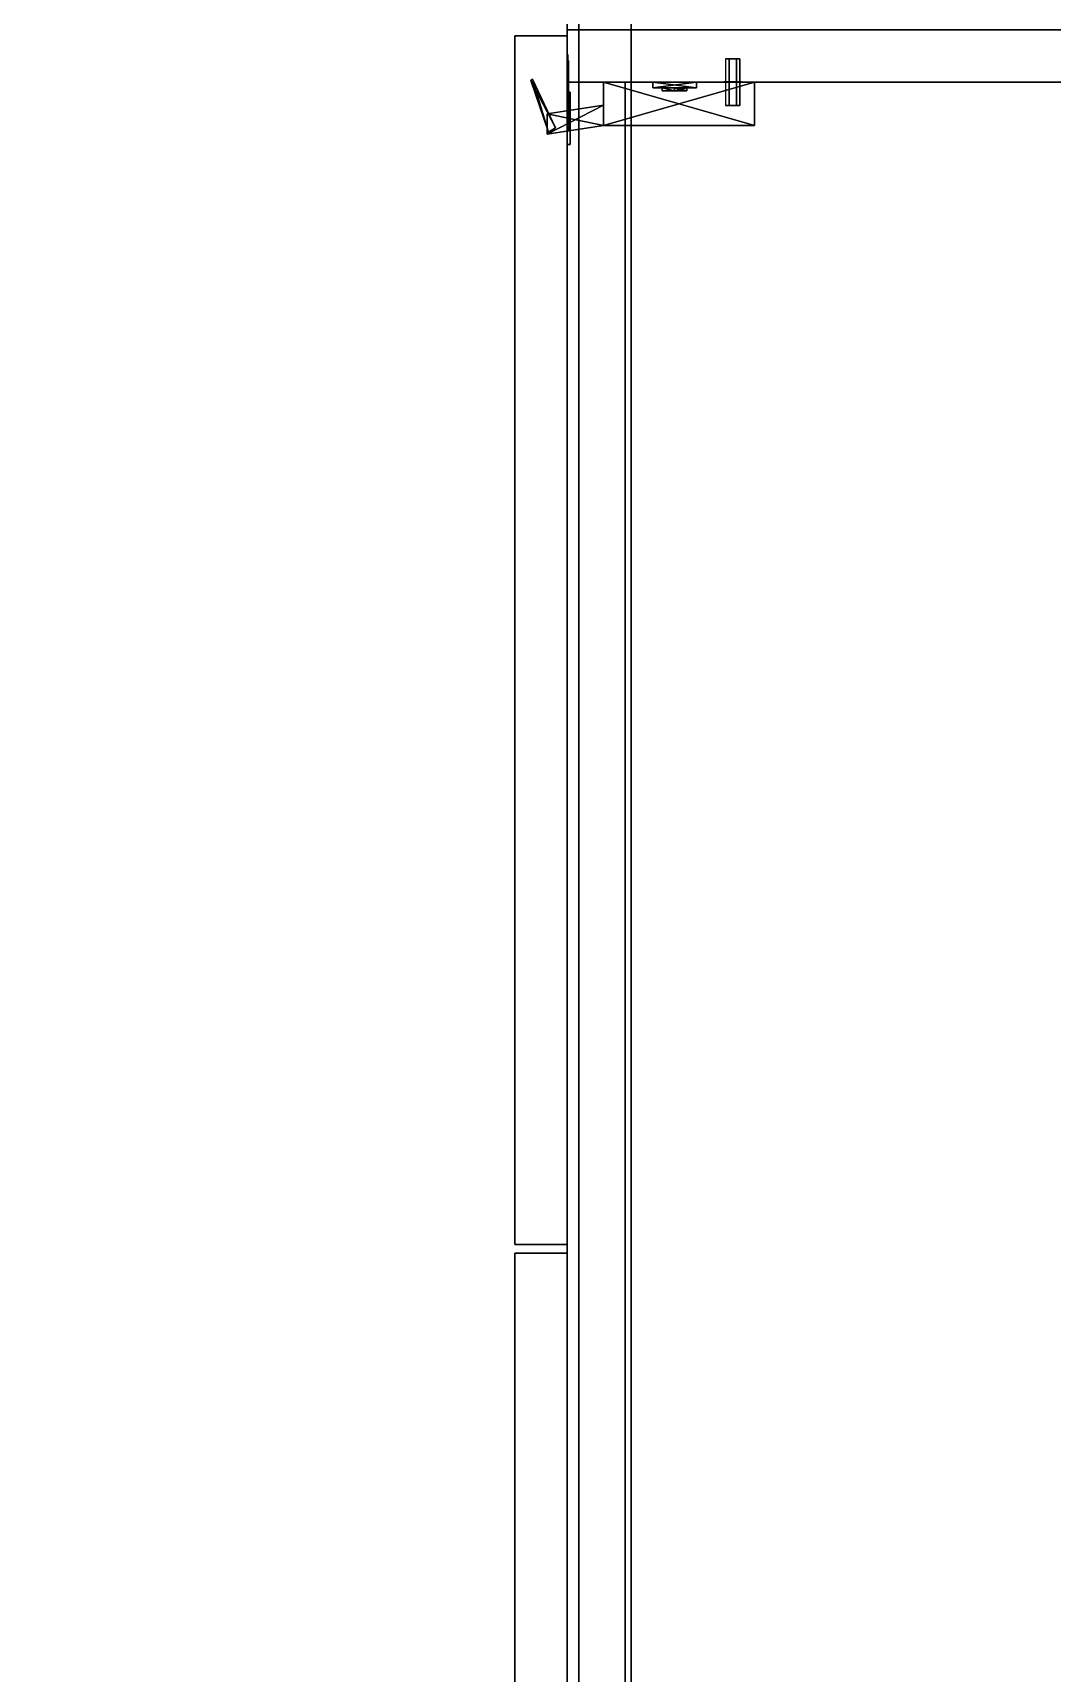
# Model space of a CAD drawing. Extents: x 0 to 2808, y -3840 to 0.
# Drawn here: x 2106 to 2457, y -1598 to -1033 of the extents above; entities that cross this region are included whole.
import ezdxf

# ---------------------------------------------------------------- set-up
doc = ezdxf.new("R2010")
doc.units = 0
for name, color, linetype in [('LAYER0', 7, 'CONTINUOUS'), ('LAYER1', 7, 'CONTINUOUS'), ('LAYER195', 9, 'CONTINUOUS'), ('LAYER242', 7, 'CONTINUOUS'), ('LAYER268', 7, 'CONTINUOUS'), ('LAYER269', 7, 'CONTINUOUS'), ('LAYER272', 7, 'CONTINUOUS'), ('LAYER273', 254, 'CONTINUOUS'), ('LAYER281', 9, 'CONTINUOUS'), ('LAYER282', 28, 'CONTINUOUS'), ('LAYER283', 253, 'CONTINUOUS'), ('LAYER284', 28, 'CONTINUOUS'), ('LAYER285', 253, 'CONTINUOUS'), ('LAYER286', 9, 'CONTINUOUS'), ('LAYER33', 9, 'CONTINUOUS'), ('LAYER530', 7, 'CONTINUOUS')]:
    doc.layers.add(name, color=color, linetype=linetype)

msp = doc.modelspace()

# ---------------------------------------------------------------- linework, layer by layer
at = {"layer": 'LAYER0', "invisible_edges": 1}
for points in [[(2790, 0), (0, -3840), (0, 0), (2790, 0)], [(2790, -3840, 5), (0, 0, 5), (0, -3840, 5), (2790, -3840, 5)], [(0, 0, 5), (2790, -3840, 5), (2790, 0, 5), (0, 0, 5)], [(0, -3840), (2790, 0), (2790, -3840), (0, -3840)]]:
    msp.add_3dface(points, dxfattribs=at)
at = {"layer": 'LAYER195', "invisible_edges": 1}
for points in [[(2640, -2712, 1955), (2290, -150.0002, 1955), (2640, -150.0002, 1955), (2640, -2712, 1955)], [(2290, -150.0002, 1955), (2640, -2712, 1955), (2290, -2712, 1955), (2290, -150.0002, 1955)], [(2290, -2712, 1973), (2290, -150.0002, 1955), (2290, -2712, 1955), (2290, -2712, 1973)], [(2290, -150.0002, 1955), (2290, -2712, 1973), (2290, -150.0002, 1973), (2290, -150.0002, 1955)], [(2290, -2712, 1973), (2640, -150.0002, 1973), (2290, -150.0002, 1973), (2290, -2712, 1973)], [(2640, -150.0002, 1973), (2290, -2712, 1973), (2640, -2712, 1973), (2640, -150.0002, 1973)]]:
    msp.add_3dface(points, dxfattribs=at)
at = {"layer": 'LAYER242', "invisible_edges": 1}
for points in [[(2640, -1032, 1973), (2290, -1050, 1973), (2290, -1032, 1973), (2640, -1032, 1973)], [(2290, -1050, 1973), (2640, -1032, 1973), (2640, -1050, 1973), (2290, -1050, 1973)], [(2290, -1032, 2595), (2290, -1050, 1973), (2290, -1050, 2595), (2290, -1032, 2595)], [(2290, -1050, 1973), (2290, -1032, 2595), (2290, -1032, 1973), (2290, -1050, 1973)], [(2640, -1050, 2595), (2290, -1032, 2595), (2290, -1050, 2595), (2640, -1050, 2595)], [(2290, -1032, 2595), (2640, -1050, 2595), (2640, -1032, 2595), (2290, -1032, 2595)], [(2640, -1050, 2595), (2290, -1050, 1973), (2640, -1050, 1973), (2640, -1050, 2595)], [(2290, -1050, 1973), (2640, -1050, 2595), (2290, -1050, 2595), (2290, -1050, 1973)]]:
    msp.add_3dface(points, dxfattribs=at)
at = {"layer": 'LAYER268', "invisible_edges": 1}
for points in [[(2640, -1854, 1974), (2290, -1050, 1974), (2640, -1050, 1974), (2640, -1854, 1974)], [(2290, -1050, 1974), (2640, -1854, 1974), (2290, -1854, 1974), (2290, -1050, 1974)], [(2640, -1050, 1992), (2290, -1050, 1974), (2290, -1050, 1992), (2640, -1050, 1992)], [(2290, -1050, 1974), (2640, -1050, 1992), (2640, -1050, 1974), (2290, -1050, 1974)], [(2290, -1854, 1992), (2290, -1050, 1974), (2290, -1854, 1974), (2290, -1854, 1992)], [(2290, -1050, 1974), (2290, -1854, 1992), (2290, -1050, 1992), (2290, -1050, 1974)], [(2290, -1854, 1992), (2640, -1050, 1992), (2290, -1050, 1992), (2290, -1854, 1992)], [(2640, -1050, 1992), (2290, -1854, 1992), (2640, -1854, 1992), (2640, -1050, 1992)]]:
    msp.add_3dface(points, dxfattribs=at)
at = {"layer": 'LAYER269', "invisible_edges": 1}
for points in [[(2640, -1050, 2594), (2290, -1854, 2594), (2640, -1854, 2594), (2640, -1050, 2594)], [(2290, -1854, 2594), (2640, -1050, 2594), (2290, -1050, 2594), (2290, -1854, 2594)], [(2640, -1050, 2594), (2290, -1050, 2576), (2290, -1050, 2594), (2640, -1050, 2594)], [(2290, -1050, 2576), (2640, -1050, 2594), (2640, -1050, 2576), (2290, -1050, 2576)], [(2290, -1050, 2576), (2290, -1854, 2594), (2290, -1050, 2594), (2290, -1050, 2576)], [(2290, -1854, 2594), (2290, -1050, 2576), (2290, -1854, 2576), (2290, -1854, 2594)], [(2290, -1050, 2576), (2640, -1854, 2576), (2290, -1854, 2576), (2290, -1050, 2576)], [(2640, -1854, 2576), (2290, -1050, 2576), (2640, -1050, 2576), (2640, -1854, 2576)]]:
    msp.add_3dface(points, dxfattribs=at)
at = {"layer": 'LAYER272', "invisible_edges": 1}
for points in [[(2615.4, -1854, 2275), (2310, -1050, 2275), (2615.4, -1050, 2275), (2615.4, -1854, 2275)], [(2310, -1050, 2275), (2615.4, -1854, 2275), (2310, -1854, 2275), (2310, -1050, 2275)], [(2615.4, -1050, 2293), (2310, -1050, 2275), (2310, -1050, 2293), (2615.4, -1050, 2293)], [(2310, -1050, 2275), (2615.4, -1050, 2293), (2615.4, -1050, 2275), (2310, -1050, 2275)], [(2310, -1854, 2293), (2310, -1050, 2275), (2310, -1854, 2275), (2310, -1854, 2293)], [(2310, -1050, 2275), (2310, -1854, 2293), (2310, -1050, 2293), (2310, -1050, 2275)], [(2310, -1854, 2293), (2615.4, -1050, 2293), (2310, -1050, 2293), (2310, -1854, 2293)], [(2615.4, -1050, 2293), (2310, -1854, 2293), (2615.4, -1854, 2293), (2615.4, -1050, 2293)]]:
    msp.add_3dface(points, dxfattribs=at)
at = {"layer": 'LAYER273'}
for points in [[(2344.5, -1042, 2272.5), (2349.5, -1042, 2272.5), (2348.25, -1042, 2274.665), (2345.75, -1042, 2274.665)], [(2344.5, -1042, 2272.5), (2345.75, -1042, 2270.335), (2348.25, -1042, 2270.335), (2349.5, -1042, 2272.5)], [(2350, -1049.95, 2272.5), (2344, -1049.95, 2272.5), (2345.5, -1049.95, 2275.098), (2348.5, -1049.95, 2275.098)], [(2350, -1049.95, 2272.5), (2344, -1049.95, 2272.5), (2345.5, -1049.95, 2269.902), (2348.5, -1049.95, 2269.902)], [(2350, -1050.05, 2272.5), (2344, -1050.05, 2272.5), (2345.5, -1050.05, 2275.098), (2348.5, -1050.05, 2275.098)], [(2350, -1050.05, 2272.5), (2344, -1050.05, 2272.5), (2345.5, -1050.05, 2269.902), (2348.5, -1050.05, 2269.902)], [(2344.5, -1058, 2272.5), (2349.5, -1058, 2272.5), (2348.25, -1058, 2274.665), (2345.75, -1058, 2274.665)], [(2344.5, -1058, 2272.5), (2345.75, -1058, 2270.335), (2348.25, -1058, 2270.335), (2349.5, -1058, 2272.5)]]:
    msp.add_3dface(points, dxfattribs=at)
at = {"layer": 'LAYER281', "invisible_edges": 1}
for points in [[(2272, -1453.5, 1943), (2290, -1870, 1943), (2272, -1870, 1943), (2272, -1453.5, 1943)], [(2290, -1870, 1943), (2272, -1453.5, 1943), (2290, -1453.5, 1943), (2290, -1870, 1943)], [(2290, -1453.5, 2592), (2272, -1870, 2592), (2290, -1870, 2592), (2290, -1453.5, 2592)], [(2272, -1870, 2592), (2290, -1453.5, 2592), (2272, -1453.5, 2592), (2272, -1870, 2592)], [(2272, -1453.5, 1943), (2290, -1453.5, 2592), (2290, -1453.5, 1943), (2272, -1453.5, 1943)], [(2290, -1453.5, 2592), (2272, -1453.5, 1943), (2272, -1453.5, 2592), (2290, -1453.5, 2592)], [(2272, -1870, 2592), (2272, -1453.5, 1943), (2272, -1870, 1943), (2272, -1870, 2592)], [(2272, -1453.5, 1943), (2272, -1870, 2592), (2272, -1453.5, 2592), (2272, -1453.5, 1943)], [(2290, -1453.5, 2592), (2290, -1870, 1943), (2290, -1453.5, 1943), (2290, -1453.5, 2592)], [(2290, -1870, 1943), (2290, -1453.5, 2592), (2290, -1870, 2592), (2290, -1870, 1943)]]:
    msp.add_3dface(points, dxfattribs=at)
at = {"layer": 'LAYER282'}
for points, invisible_edges in [([(2290.25, -1041.49, 2071.025), (2290.25, -1040.5, 2076), (2290.25, -1042.5, 2076), (2290.25, -1042.5, 2070.5)], 10), ([(2290.25, -1040.5, 2076), (2290.25, -1041.49, 2080.975), (2290.25, -1042.5, 2081.5), (2290.25, -1042.5, 2076)], 10), ([(2290.25, -1044.308, 2066.808), (2290.25, -1041.49, 2071.025), (2290.25, -1042.5, 2070.5), (2290.25, -1046, 2070.5)], 10), ([(2290.25, -1041.49, 2080.975), (2290.25, -1044.308, 2085.192), (2290.25, -1046, 2081.5), (2290.25, -1042.5, 2081.5)], 10), ([(2290.25, -1048.525, 2063.99), (2290.25, -1044.308, 2066.808), (2290.25, -1046, 2070.5), (2290.25, -1049.5, 2070.5)], 10), ([(2290.25, -1044.308, 2085.192), (2290.25, -1048.525, 2088.01), (2290.25, -1049.5, 2081.5), (2290.25, -1046, 2081.5)], 10), ([(2290.5, -1042.5, 2081.5), (2290.5, -1042.5, 2070.5), (2290.5, -1049.5, 2070.5), (2290.5, -1049.291, 2081.317)], 4), ([(2290.25, -1053.5, 2063), (2290.25, -1048.525, 2063.99), (2290.25, -1049.5, 2070.5), (2290.25, -1053.5, 2067)], 2), ([(2290.25, -1048.525, 2088.01), (2290.25, -1053.5, 2089), (2290.25, -1053.5, 2085), (2290.25, -1049.5, 2081.5)], 8), ([(2290.5, -1049.291, 2081.317), (2290.5, -1049.5, 2070.5), (2290.5, -1053.5, 2067), (2290.5, -1053.5, 2085)], 5), ([(2290.5, -1053.5, 2085), (2290.5, -1053.5, 2067), (2290.5, -1066.5, 2067), (2290.5, -1066.5, 2085)], 1), ([(2291, -1071.5, 2055), (2291, -1066.5, 2067), (2291, -1053.5, 2067), (2291, -1053.5, 2055)], 1), ([(2291, -1071.5, 2097), (2291, -1066.5, 2085), (2291, -1053.5, 2085), (2291, -1053.5, 2097)], 1), ([(2291, -1071.5, 2097), (2291, -1071.5, 2055), (2291, -1066.5, 2067), (2291, -1066.5, 2085)], 10)]:
    msp.add_3dface(points, dxfattribs=dict(at, invisible_edges=invisible_edges))
for points in [[(2290, -1053.5, 2067), (2290, -1053.5, 2055), (2290, -1053.5, 2067)], [(2290, -1053.5, 2085), (2290, -1053.5, 2097), (2290, -1053.5, 2085)], [(2291, -1066.5, 2067), (2290, -1066.5, 2067), (2290, -1053.5, 2067), (2291, -1053.5, 2067)], [(2291, -1053.5, 2067), (2290, -1053.5, 2067), (2290, -1053.5, 2055), (2291, -1053.5, 2055)], [(2291, -1053.5, 2055), (2290, -1053.5, 2055), (2290, -1071.5, 2055), (2291, -1071.5, 2055)], [(2291, -1066.5, 2085), (2290, -1066.5, 2085), (2290, -1053.5, 2085), (2291, -1053.5, 2085)], [(2291, -1053.5, 2085), (2290, -1053.5, 2085), (2290, -1053.5, 2097), (2291, -1053.5, 2097)], [(2291, -1053.5, 2097), (2290, -1053.5, 2097), (2290, -1071.5, 2097), (2291, -1071.5, 2097)], [(2290, -1071.5, 2055), (2290, -1053.5, 2055), (2290, -1053.5, 2097), (2290, -1071.5, 2097)], [(2291, -1071.5, 2055), (2291, -1053.5, 2055), (2291, -1053.5, 2055), (2291, -1071.5, 2055)], [(2291, -1071.5, 2097), (2291, -1053.5, 2097), (2291, -1053.5, 2097), (2291, -1071.5, 2097)], [(2290, -1066.5, 2067), (2290, -1066.5, 2085), (2290, -1066.5, 2067)], [(2291, -1066.5, 2067), (2290, -1066.5, 2067), (2290, -1066.5, 2085), (2291, -1066.5, 2085)], [(2291, -1071.5, 2097), (2290, -1071.5, 2097), (2291, -1071.5, 2097)], [(2290, -1071.5, 2055), (2290, -1071.5, 2097), (2291, -1071.5, 2097), (2291, -1071.5, 2055)]]:
    msp.add_3dface(points, dxfattribs=at)
at = {"layer": 'LAYER283'}
for points in [[(2285.925, -1065.692, 2070.348), (2277.5, -1049.41, 2070.348), (2278.077, -1048.918, 2070.348), (2285.925, -1065.692, 2070.348)], [(2277.5, -1049.41, 2081.652), (2283.544, -1067.182, 2081.652), (2278.077, -1048.918, 2081.652), (2277.5, -1049.41, 2081.652)], [(2283.544, -1067.182, 2070.348), (2277.5, -1049.41, 2070.348), (2285.925, -1065.692, 2070.348), (2283.544, -1067.182, 2070.348)], [(2283.544, -1067.182, 2070.348), (2277.5, -1049.41, 2081.652), (2277.5, -1049.41, 2070.348), (2283.544, -1067.182, 2070.348)], [(2283.544, -1067.182, 2081.652), (2277.5, -1049.41, 2081.652), (2283.544, -1067.182, 2070.348), (2283.544, -1067.182, 2081.652)], [(2278.077, -1048.918, 2081.652), (2283.544, -1067.182, 2081.652), (2285.925, -1065.692, 2081.652), (2278.077, -1048.918, 2081.652)], [(2354.5, -1050, 2069.217), (2302.5, -1064.922, 2069.217), (2302.5, -1050, 2069.217), (2354.5, -1050, 2069.217)], [(2354.5, -1064.922, 2069.217), (2302.5, -1064.922, 2069.217), (2354.5, -1050, 2069.217), (2354.5, -1064.922, 2069.217)], [(2302.5, -1050, 2082.783), (2354.5, -1064.922, 2082.783), (2354.5, -1050, 2082.783), (2302.5, -1050, 2082.783)], [(2302.5, -1064.922, 2082.783), (2354.5, -1064.922, 2082.783), (2302.5, -1050, 2082.783), (2302.5, -1064.922, 2082.783)], [(2334.5, -1050, 2102), (2319.5, -1050, 2102), (2319.5, -1051.99, 2102), (2334.5, -1050, 2102)], [(2334.5, -1051.99, 2102), (2334.5, -1050, 2102), (2319.5, -1051.99, 2102), (2334.5, -1051.99, 2102)], [(2319.5, -1050, 2050), (2334.5, -1050, 2050), (2334.5, -1051.99, 2050), (2319.5, -1050, 2050)], [(2319.5, -1051.99, 2050), (2319.5, -1050, 2050), (2334.5, -1051.99, 2050), (2319.5, -1051.99, 2050)], [(2319.5, -1051.99, 2102), (2319.5, -1050, 2102), (2319.5, -1050, 2050), (2319.5, -1051.99, 2102)], [(2319.5, -1051.99, 2050), (2319.5, -1051.99, 2102), (2319.5, -1050, 2050), (2319.5, -1051.99, 2050)], [(2334.5, -1050, 2050), (2334.5, -1050, 2102), (2334.5, -1051.99, 2102), (2334.5, -1050, 2050)], [(2334.5, -1051.99, 2050), (2334.5, -1050, 2050), (2334.5, -1051.99, 2102), (2334.5, -1051.99, 2050)], [(2354.5, -1050, 2082.783), (2354.5, -1064.922, 2069.217), (2354.5, -1050, 2069.217), (2354.5, -1050, 2082.783)], [(2354.5, -1064.922, 2082.783), (2354.5, -1064.922, 2069.217), (2354.5, -1050, 2082.783), (2354.5, -1064.922, 2082.783)], [(2334.5, -1051.99, 2102), (2319.5, -1051.99, 2102), (2319.5, -1051.99, 2050), (2334.5, -1051.99, 2102)], [(2334.5, -1051.99, 2050), (2334.5, -1051.99, 2102), (2319.5, -1051.99, 2050), (2334.5, -1051.99, 2050)], [(2322.757, -1051.99, 2094.087), (2327, -1052.985, 2089.291), (2322.757, -1052.985, 2094.087), (2322.757, -1051.99, 2094.087)], [(2327, -1051.99, 2089.291), (2327, -1052.985, 2089.291), (2322.757, -1051.99, 2094.087), (2327, -1051.99, 2089.291)], [(2322.757, -1051.99, 2094.087), (2327, -1051.99, 2089.291), (2327, -1051.99, 2098.883), (2322.757, -1051.99, 2094.087)], [(2322.757, -1051.99, 2094.087), (2327, -1052.985, 2098.883), (2327, -1051.99, 2098.883), (2322.757, -1051.99, 2094.087)], [(2322.757, -1052.985, 2094.087), (2327, -1052.985, 2098.883), (2322.757, -1051.99, 2094.087), (2322.757, -1052.985, 2094.087)], [(2322.757, -1051.99, 2057.913), (2327, -1052.985, 2053.117), (2322.757, -1052.985, 2057.913), (2322.757, -1051.99, 2057.913)], [(2327, -1051.99, 2053.117), (2327, -1052.985, 2053.117), (2322.757, -1051.99, 2057.913), (2327, -1051.99, 2053.117)], [(2322.757, -1051.99, 2057.913), (2327, -1051.99, 2053.117), (2327, -1051.99, 2062.709), (2322.757, -1051.99, 2057.913)], [(2322.757, -1051.99, 2057.913), (2327, -1052.985, 2062.709), (2327, -1051.99, 2062.709), (2322.757, -1051.99, 2057.913)], [(2322.757, -1052.985, 2057.913), (2327, -1052.985, 2062.709), (2322.757, -1051.99, 2057.913), (2322.757, -1052.985, 2057.913)], [(2322.757, -1052.985, 2094.087), (2331.243, -1052.985, 2094.087), (2327, -1052.985, 2098.883), (2322.757, -1052.985, 2094.087)], [(2327, -1052.985, 2089.291), (2331.243, -1052.985, 2094.087), (2322.757, -1052.985, 2094.087), (2327, -1052.985, 2089.291)], [(2322.757, -1052.985, 2057.913), (2331.243, -1052.985, 2057.913), (2327, -1052.985, 2062.709), (2322.757, -1052.985, 2057.913)], [(2327, -1052.985, 2053.117), (2331.243, -1052.985, 2057.913), (2322.757, -1052.985, 2057.913), (2327, -1052.985, 2053.117)], [(2327, -1051.99, 2089.291), (2331.243, -1052.985, 2094.087), (2327, -1052.985, 2089.291), (2327, -1051.99, 2089.291)], [(2331.243, -1051.99, 2094.087), (2331.243, -1052.985, 2094.087), (2327, -1051.99, 2089.291), (2331.243, -1051.99, 2094.087)], [(2331.243, -1051.99, 2094.087), (2327, -1052.985, 2098.883), (2331.243, -1052.985, 2094.087), (2331.243, -1051.99, 2094.087)], [(2327, -1051.99, 2098.883), (2327, -1052.985, 2098.883), (2331.243, -1051.99, 2094.087), (2327, -1051.99, 2098.883)], [(2327, -1051.99, 2089.291), (2331.243, -1051.99, 2094.087), (2327, -1051.99, 2098.883), (2327, -1051.99, 2089.291)], [(2327, -1051.99, 2053.117), (2331.243, -1052.985, 2057.913), (2327, -1052.985, 2053.117), (2327, -1051.99, 2053.117)], [(2331.243, -1051.99, 2057.913), (2331.243, -1052.985, 2057.913), (2327, -1051.99, 2053.117), (2331.243, -1051.99, 2057.913)], [(2331.243, -1051.99, 2057.913), (2327, -1052.985, 2062.709), (2331.243, -1052.985, 2057.913), (2331.243, -1051.99, 2057.913)], [(2327, -1051.99, 2062.709), (2327, -1052.985, 2062.709), (2331.243, -1051.99, 2057.913), (2327, -1051.99, 2062.709)], [(2327, -1051.99, 2053.117), (2331.243, -1051.99, 2057.913), (2327, -1051.99, 2062.709), (2327, -1051.99, 2053.117)], [(2302.5, -1057.958, 2069.217), (2283.135, -1067.906, 2069.217), (2283.135, -1060.943, 2069.217), (2302.5, -1057.958, 2069.217)], [(2302.5, -1064.922, 2069.217), (2283.135, -1067.906, 2069.217), (2302.5, -1057.958, 2069.217), (2302.5, -1064.922, 2069.217)], [(2283.135, -1060.943, 2082.783), (2302.5, -1064.922, 2082.783), (2302.5, -1057.958, 2082.783), (2283.135, -1060.943, 2082.783)], [(2283.135, -1067.906, 2082.783), (2302.5, -1064.922, 2082.783), (2283.135, -1060.943, 2082.783), (2283.135, -1067.906, 2082.783)], [(2302.5, -1064.922, 2069.217), (2283.135, -1067.906, 2082.783), (2283.135, -1067.906, 2069.217), (2302.5, -1064.922, 2069.217)], [(2302.5, -1064.922, 2082.783), (2283.135, -1067.906, 2082.783), (2302.5, -1064.922, 2069.217), (2302.5, -1064.922, 2082.783)], [(2354.5, -1064.922, 2069.217), (2302.5, -1064.922, 2082.783), (2302.5, -1064.922, 2069.217), (2354.5, -1064.922, 2069.217)], [(2354.5, -1064.922, 2082.783), (2302.5, -1064.922, 2082.783), (2354.5, -1064.922, 2069.217), (2354.5, -1064.922, 2082.783)]]:
    msp.add_3dface(points, dxfattribs=at)
at = {"layer": 'LAYER284'}
for points, invisible_edges in [([(2290.25, -1041.49, 2487.025), (2290.25, -1040.5, 2492), (2290.25, -1042.5, 2492), (2290.25, -1042.5, 2486.5)], 10), ([(2290.25, -1040.5, 2492), (2290.25, -1041.49, 2496.975), (2290.25, -1042.5, 2497.5), (2290.25, -1042.5, 2492)], 10), ([(2290.25, -1044.308, 2482.808), (2290.25, -1041.49, 2487.025), (2290.25, -1042.5, 2486.5), (2290.25, -1046, 2486.5)], 10), ([(2290.25, -1041.49, 2496.975), (2290.25, -1044.308, 2501.192), (2290.25, -1046, 2497.5), (2290.25, -1042.5, 2497.5)], 10), ([(2290.25, -1048.525, 2479.99), (2290.25, -1044.308, 2482.808), (2290.25, -1046, 2486.5), (2290.25, -1049.5, 2486.5)], 10), ([(2290.25, -1044.308, 2501.192), (2290.25, -1048.525, 2504.01), (2290.25, -1049.5, 2497.5), (2290.25, -1046, 2497.5)], 10), ([(2290.5, -1042.5, 2497.5), (2290.5, -1042.5, 2486.5), (2290.5, -1049.5, 2486.5), (2290.5, -1049.291, 2497.317)], 4), ([(2290.25, -1053.5, 2479), (2290.25, -1048.525, 2479.99), (2290.25, -1049.5, 2486.5), (2290.25, -1053.5, 2483)], 2), ([(2290.25, -1048.525, 2504.01), (2290.25, -1053.5, 2505), (2290.25, -1053.5, 2501), (2290.25, -1049.5, 2497.5)], 8), ([(2290.5, -1049.291, 2497.317), (2290.5, -1049.5, 2486.5), (2290.5, -1053.5, 2483), (2290.5, -1053.5, 2501)], 5), ([(2290.5, -1053.5, 2501), (2290.5, -1053.5, 2483), (2290.5, -1066.5, 2483), (2290.5, -1066.5, 2501)], 1), ([(2291, -1071.5, 2471), (2291, -1066.5, 2483), (2291, -1053.5, 2483), (2291, -1053.5, 2471)], 1), ([(2291, -1071.5, 2513), (2291, -1066.5, 2501), (2291, -1053.5, 2501), (2291, -1053.5, 2513)], 1), ([(2291, -1071.5, 2513), (2291, -1071.5, 2471), (2291, -1066.5, 2483), (2291, -1066.5, 2501)], 10)]:
    msp.add_3dface(points, dxfattribs=dict(at, invisible_edges=invisible_edges))
for points in [[(2290, -1053.5, 2483), (2290, -1053.5, 2471), (2290, -1053.5, 2483)], [(2290, -1053.5, 2501), (2290, -1053.5, 2513), (2290, -1053.5, 2501)], [(2291, -1066.5, 2483), (2290, -1066.5, 2483), (2290, -1053.5, 2483), (2291, -1053.5, 2483)], [(2291, -1053.5, 2483), (2290, -1053.5, 2483), (2290, -1053.5, 2471), (2291, -1053.5, 2471)], [(2291, -1053.5, 2471), (2290, -1053.5, 2471), (2290, -1071.5, 2471), (2291, -1071.5, 2471)], [(2291, -1066.5, 2501), (2290, -1066.5, 2501), (2290, -1053.5, 2501), (2291, -1053.5, 2501)], [(2291, -1053.5, 2501), (2290, -1053.5, 2501), (2290, -1053.5, 2513), (2291, -1053.5, 2513)], [(2291, -1053.5, 2513), (2290, -1053.5, 2513), (2290, -1071.5, 2513), (2291, -1071.5, 2513)], [(2290, -1071.5, 2471), (2290, -1053.5, 2471), (2290, -1053.5, 2513), (2290, -1071.5, 2513)], [(2291, -1071.5, 2471), (2291, -1053.5, 2471), (2291, -1053.5, 2471), (2291, -1071.5, 2471)], [(2291, -1071.5, 2513), (2291, -1053.5, 2513), (2291, -1053.5, 2513), (2291, -1071.5, 2513)], [(2290, -1066.5, 2483), (2290, -1066.5, 2501), (2290, -1066.5, 2483)], [(2291, -1066.5, 2483), (2290, -1066.5, 2483), (2290, -1066.5, 2501), (2291, -1066.5, 2501)], [(2291, -1071.5, 2513), (2290, -1071.5, 2513), (2291, -1071.5, 2513)], [(2290, -1071.5, 2471), (2290, -1071.5, 2513), (2291, -1071.5, 2513), (2291, -1071.5, 2471)]]:
    msp.add_3dface(points, dxfattribs=at)
at = {"layer": 'LAYER285'}
for points in [[(2285.925, -1065.692, 2486.348), (2277.5, -1049.41, 2486.348), (2278.077, -1048.918, 2486.348), (2285.925, -1065.692, 2486.348)], [(2277.5, -1049.41, 2497.652), (2283.544, -1067.182, 2497.652), (2278.077, -1048.918, 2497.652), (2277.5, -1049.41, 2497.652)], [(2283.544, -1067.182, 2486.348), (2277.5, -1049.41, 2486.348), (2285.925, -1065.692, 2486.348), (2283.544, -1067.182, 2486.348)], [(2283.544, -1067.182, 2486.348), (2277.5, -1049.41, 2497.652), (2277.5, -1049.41, 2486.348), (2283.544, -1067.182, 2486.348)], [(2283.544, -1067.182, 2497.652), (2277.5, -1049.41, 2497.652), (2283.544, -1067.182, 2486.348), (2283.544, -1067.182, 2497.652)], [(2278.077, -1048.918, 2497.652), (2283.544, -1067.182, 2497.652), (2285.925, -1065.692, 2497.652), (2278.077, -1048.918, 2497.652)], [(2354.5, -1050, 2485.217), (2302.5, -1064.922, 2485.217), (2302.5, -1050, 2485.217), (2354.5, -1050, 2485.217)], [(2354.5, -1064.922, 2485.217), (2302.5, -1064.922, 2485.217), (2354.5, -1050, 2485.217), (2354.5, -1064.922, 2485.217)], [(2302.5, -1050, 2498.783), (2354.5, -1064.922, 2498.783), (2354.5, -1050, 2498.783), (2302.5, -1050, 2498.783)], [(2302.5, -1064.922, 2498.783), (2354.5, -1064.922, 2498.783), (2302.5, -1050, 2498.783), (2302.5, -1064.922, 2498.783)], [(2334.5, -1050, 2518), (2319.5, -1050, 2518), (2319.5, -1051.99, 2518), (2334.5, -1050, 2518)], [(2334.5, -1051.99, 2518), (2334.5, -1050, 2518), (2319.5, -1051.99, 2518), (2334.5, -1051.99, 2518)], [(2319.5, -1050, 2466), (2334.5, -1050, 2466), (2334.5, -1051.99, 2466), (2319.5, -1050, 2466)], [(2319.5, -1051.99, 2466), (2319.5, -1050, 2466), (2334.5, -1051.99, 2466), (2319.5, -1051.99, 2466)], [(2319.5, -1051.99, 2518), (2319.5, -1050, 2518), (2319.5, -1050, 2466), (2319.5, -1051.99, 2518)], [(2319.5, -1051.99, 2466), (2319.5, -1051.99, 2518), (2319.5, -1050, 2466), (2319.5, -1051.99, 2466)], [(2334.5, -1050, 2466), (2334.5, -1050, 2518), (2334.5, -1051.99, 2518), (2334.5, -1050, 2466)], [(2334.5, -1051.99, 2466), (2334.5, -1050, 2466), (2334.5, -1051.99, 2518), (2334.5, -1051.99, 2466)], [(2354.5, -1050, 2498.783), (2354.5, -1064.922, 2485.217), (2354.5, -1050, 2485.217), (2354.5, -1050, 2498.783)], [(2354.5, -1064.922, 2498.783), (2354.5, -1064.922, 2485.217), (2354.5, -1050, 2498.783), (2354.5, -1064.922, 2498.783)], [(2334.5, -1051.99, 2518), (2319.5, -1051.99, 2518), (2319.5, -1051.99, 2466), (2334.5, -1051.99, 2518)], [(2334.5, -1051.99, 2466), (2334.5, -1051.99, 2518), (2319.5, -1051.99, 2466), (2334.5, -1051.99, 2466)], [(2322.757, -1051.99, 2510.087), (2327, -1052.985, 2505.291), (2322.757, -1052.985, 2510.087), (2322.757, -1051.99, 2510.087)], [(2327, -1051.99, 2505.291), (2327, -1052.985, 2505.291), (2322.757, -1051.99, 2510.087), (2327, -1051.99, 2505.291)], [(2322.757, -1051.99, 2510.087), (2327, -1051.99, 2505.291), (2327, -1051.99, 2514.883), (2322.757, -1051.99, 2510.087)], [(2322.757, -1051.99, 2510.087), (2327, -1052.985, 2514.883), (2327, -1051.99, 2514.883), (2322.757, -1051.99, 2510.087)], [(2322.757, -1052.985, 2510.087), (2327, -1052.985, 2514.883), (2322.757, -1051.99, 2510.087), (2322.757, -1052.985, 2510.087)], [(2322.757, -1051.99, 2473.913), (2327, -1052.985, 2469.117), (2322.757, -1052.985, 2473.913), (2322.757, -1051.99, 2473.913)], [(2327, -1051.99, 2469.117), (2327, -1052.985, 2469.117), (2322.757, -1051.99, 2473.913), (2327, -1051.99, 2469.117)], [(2322.757, -1051.99, 2473.913), (2327, -1051.99, 2469.117), (2327, -1051.99, 2478.709), (2322.757, -1051.99, 2473.913)], [(2322.757, -1051.99, 2473.913), (2327, -1052.985, 2478.709), (2327, -1051.99, 2478.709), (2322.757, -1051.99, 2473.913)], [(2322.757, -1052.985, 2473.913), (2327, -1052.985, 2478.709), (2322.757, -1051.99, 2473.913), (2322.757, -1052.985, 2473.913)], [(2322.757, -1052.985, 2510.087), (2331.243, -1052.985, 2510.087), (2327, -1052.985, 2514.883), (2322.757, -1052.985, 2510.087)], [(2327, -1052.985, 2505.291), (2331.243, -1052.985, 2510.087), (2322.757, -1052.985, 2510.087), (2327, -1052.985, 2505.291)], [(2322.757, -1052.985, 2473.913), (2331.243, -1052.985, 2473.913), (2327, -1052.985, 2478.709), (2322.757, -1052.985, 2473.913)], [(2327, -1052.985, 2469.117), (2331.243, -1052.985, 2473.913), (2322.757, -1052.985, 2473.913), (2327, -1052.985, 2469.117)], [(2327, -1051.99, 2505.291), (2331.243, -1052.985, 2510.087), (2327, -1052.985, 2505.291), (2327, -1051.99, 2505.291)], [(2331.243, -1051.99, 2510.087), (2331.243, -1052.985, 2510.087), (2327, -1051.99, 2505.291), (2331.243, -1051.99, 2510.087)], [(2331.243, -1051.99, 2510.087), (2327, -1052.985, 2514.883), (2331.243, -1052.985, 2510.087), (2331.243, -1051.99, 2510.087)], [(2327, -1051.99, 2514.883), (2327, -1052.985, 2514.883), (2331.243, -1051.99, 2510.087), (2327, -1051.99, 2514.883)], [(2327, -1051.99, 2505.291), (2331.243, -1051.99, 2510.087), (2327, -1051.99, 2514.883), (2327, -1051.99, 2505.291)], [(2327, -1051.99, 2469.117), (2331.243, -1052.985, 2473.913), (2327, -1052.985, 2469.117), (2327, -1051.99, 2469.117)], [(2331.243, -1051.99, 2473.913), (2331.243, -1052.985, 2473.913), (2327, -1051.99, 2469.117), (2331.243, -1051.99, 2473.913)], [(2331.243, -1051.99, 2473.913), (2327, -1052.985, 2478.709), (2331.243, -1052.985, 2473.913), (2331.243, -1051.99, 2473.913)], [(2327, -1051.99, 2478.709), (2327, -1052.985, 2478.709), (2331.243, -1051.99, 2473.913), (2327, -1051.99, 2478.709)], [(2327, -1051.99, 2469.117), (2331.243, -1051.99, 2473.913), (2327, -1051.99, 2478.709), (2327, -1051.99, 2469.117)], [(2302.5, -1057.958, 2485.217), (2283.135, -1067.906, 2485.217), (2283.135, -1060.943, 2485.217), (2302.5, -1057.958, 2485.217)], [(2302.5, -1064.922, 2485.217), (2283.135, -1067.906, 2485.217), (2302.5, -1057.958, 2485.217), (2302.5, -1064.922, 2485.217)], [(2283.135, -1060.943, 2498.783), (2302.5, -1064.922, 2498.783), (2302.5, -1057.958, 2498.783), (2283.135, -1060.943, 2498.783)], [(2283.135, -1067.906, 2498.783), (2302.5, -1064.922, 2498.783), (2283.135, -1060.943, 2498.783), (2283.135, -1067.906, 2498.783)], [(2302.5, -1064.922, 2485.217), (2283.135, -1067.906, 2498.783), (2283.135, -1067.906, 2485.217), (2302.5, -1064.922, 2485.217)], [(2302.5, -1064.922, 2498.783), (2283.135, -1067.906, 2498.783), (2302.5, -1064.922, 2485.217), (2302.5, -1064.922, 2498.783)], [(2354.5, -1064.922, 2485.217), (2302.5, -1064.922, 2498.783), (2302.5, -1064.922, 2485.217), (2354.5, -1064.922, 2485.217)], [(2354.5, -1064.922, 2498.783), (2302.5, -1064.922, 2498.783), (2354.5, -1064.922, 2485.217), (2354.5, -1064.922, 2498.783)]]:
    msp.add_3dface(points, dxfattribs=at)
at = {"layer": 'LAYER286', "invisible_edges": 1}
for points in [[(2290, -1450.5, 1943), (2272, -1034, 1943), (2290, -1034, 1943), (2290, -1450.5, 1943)], [(2272, -1034, 1943), (2290, -1450.5, 1943), (2272, -1450.5, 1943), (2272, -1034, 1943)], [(2272, -1034, 1943), (2290, -1034, 2592), (2290, -1034, 1943), (2272, -1034, 1943)], [(2290, -1034, 2592), (2272, -1034, 1943), (2272, -1034, 2592), (2290, -1034, 2592)], [(2272, -1450.5, 2592), (2290, -1034, 2592), (2272, -1034, 2592), (2272, -1450.5, 2592)], [(2290, -1034, 2592), (2272, -1450.5, 2592), (2290, -1450.5, 2592), (2290, -1034, 2592)], [(2272, -1034, 1943), (2272, -1450.5, 2592), (2272, -1034, 2592), (2272, -1034, 1943)], [(2272, -1450.5, 2592), (2272, -1034, 1943), (2272, -1450.5, 1943), (2272, -1450.5, 2592)], [(2290, -1450.5, 1943), (2290, -1034, 2592), (2290, -1450.5, 2592), (2290, -1450.5, 1943)], [(2290, -1034, 2592), (2290, -1450.5, 1943), (2290, -1034, 1943), (2290, -1034, 2592)], [(2272, -1450.5, 2592), (2290, -1450.5, 1943), (2290, -1450.5, 2592), (2272, -1450.5, 2592)], [(2290, -1450.5, 1943), (2272, -1450.5, 2592), (2272, -1450.5, 1943), (2290, -1450.5, 1943)]]:
    msp.add_3dface(points, dxfattribs=at)
at = {"layer": 'LAYER33'}
for points, invisible_edges in [([(2312, -2730, 2595), (2294, -2712, 2595), (2312, -150.0002, 2595), (2312, -2730, 2595)], 3), ([(2294, -150.0002, 2595), (2312, -150.0002, 2595), (2294, -2712, 2595), (2294, -150.0002, 2595)], 2), ([(2294, -2712, 2595), (2294, -150.0002, 2670), (2294, -150.0002, 2595), (2294, -2712, 2595)], 1), ([(2294, -150.0002, 2670), (2294, -2712, 2595), (2294, -2712, 2670), (2294, -150.0002, 2670)], 1), ([(2294, -150.0002, 2670), (2312, -2730, 2670), (2312, -150.0002, 2670), (2294, -150.0002, 2670)], 1), ([(2312, -2730, 2670), (2294, -150.0002, 2670), (2294, -2712, 2670), (2312, -2730, 2670)], 5), ([(2312, -2730, 2670), (2312, -150.0002, 2595), (2312, -150.0002, 2670), (2312, -2730, 2670)], 1), ([(2312, -150.0002, 2595), (2312, -2730, 2670), (2312, -2730, 2595), (2312, -150.0002, 2595)], 1)]:
    msp.add_3dface(points, dxfattribs=dict(at, invisible_edges=invisible_edges))
at = {"layer": 'LAYER530', "invisible_edges": 1}
for points in [[(2604, -742.0012, 5), (704, -2122.001, 5), (704, -742.0012, 5), (2604, -742.0012, 5)], [(704, -2122.001, 5), (2604, -742.0012, 5), (2604, -2122.001, 5), (704, -2122.001, 5)], [(2604, -2122.001, 855), (704, -742.0012, 855), (704, -2122.001, 855), (2604, -2122.001, 855)], [(704, -742.0012, 855), (2604, -2122.001, 855), (2604, -742.0012, 855), (704, -742.0012, 855)]]:
    msp.add_3dface(points, dxfattribs=at)

# ---------------------------------------------------------------- meshes
at = {"layer": 'LAYER1'}
mesh = msp.add_polymesh((5, 2), dxfattribs=at)
for k, corner in enumerate([(2640, -3690, 2670), (2640, -150.0002, 2670), (150, -3690, 2670), (2640, -3690, 2670), (150, -150.0002, 2670), (150, -3690, 2670), (2640, -150.0002, 2670), (150, -150.0002, 2670), (2790, 0, 2670), (0, 0, 2670)]):
    mesh.set_mesh_vertex(divmod(k, 2), corner)
at = {"layer": 'LAYER273'}
mesh = msp.add_polymesh((2, 6), dxfattribs=dict(at, n_close=True))
for k, corner in enumerate([(2344.5, -1058, 2272.5), (2345.75, -1058, 2274.665), (2348.25, -1058, 2274.665), (2349.5, -1058, 2272.5), (2348.25, -1058, 2270.335), (2345.75, -1058, 2270.335), (2344.5, -1042, 2272.5), (2345.75, -1042, 2274.665), (2348.25, -1042, 2274.665), (2349.5, -1042, 2272.5), (2348.25, -1042, 2270.335), (2345.75, -1042, 2270.335)]):
    mesh.set_mesh_vertex(divmod(k, 6), corner)
mesh = msp.add_polymesh((2, 6), dxfattribs=dict(at, n_close=True))
for k, corner in enumerate([(2344, -1050.05, 2272.5), (2345.5, -1050.05, 2275.098), (2348.5, -1050.05, 2275.098), (2350, -1050.05, 2272.5), (2348.5, -1050.05, 2269.902), (2345.5, -1050.05, 2269.902), (2344, -1049.95, 2272.5), (2345.5, -1049.95, 2275.098), (2348.5, -1049.95, 2275.098), (2350, -1049.95, 2272.5), (2348.5, -1049.95, 2269.902), (2345.5, -1049.95, 2269.902)]):
    mesh.set_mesh_vertex(divmod(k, 6), corner)
at = {"layer": 'LAYER282'}
mesh = msp.add_polymesh((2, 9), dxfattribs=at)
for k, corner in enumerate([(2290.25, -1053.5, 2063), (2290.25, -1048.525, 2063.99), (2290.25, -1044.308, 2066.808), (2290.25, -1041.49, 2071.025), (2290.25, -1040.5, 2076), (2290.25, -1041.49, 2080.975), (2290.25, -1044.308, 2085.192), (2290.25, -1048.525, 2088.01), (2290.25, -1053.5, 2089), (2290, -1053.5, 2063), (2290, -1048.525, 2063.99), (2290, -1044.308, 2066.808), (2290, -1041.49, 2071.025), (2290, -1040.5, 2076), (2290, -1041.49, 2080.975), (2290, -1044.308, 2085.192), (2290, -1048.525, 2088.01), (2290, -1053.5, 2089)]):
    mesh.set_mesh_vertex(divmod(k, 9), corner)
at = {"layer": 'LAYER284'}
mesh = msp.add_polymesh((2, 9), dxfattribs=at)
for k, corner in enumerate([(2290.25, -1053.5, 2479), (2290.25, -1048.525, 2479.99), (2290.25, -1044.308, 2482.808), (2290.25, -1041.49, 2487.025), (2290.25, -1040.5, 2492), (2290.25, -1041.49, 2496.975), (2290.25, -1044.308, 2501.192), (2290.25, -1048.525, 2504.01), (2290.25, -1053.5, 2505), (2290, -1053.5, 2479), (2290, -1048.525, 2479.99), (2290, -1044.308, 2482.808), (2290, -1041.49, 2487.025), (2290, -1040.5, 2492), (2290, -1041.49, 2496.975), (2290, -1044.308, 2501.192), (2290, -1048.525, 2504.01), (2290, -1053.5, 2505)]):
    mesh.set_mesh_vertex(divmod(k, 9), corner)

doc.saveas('drawing.dxf')
